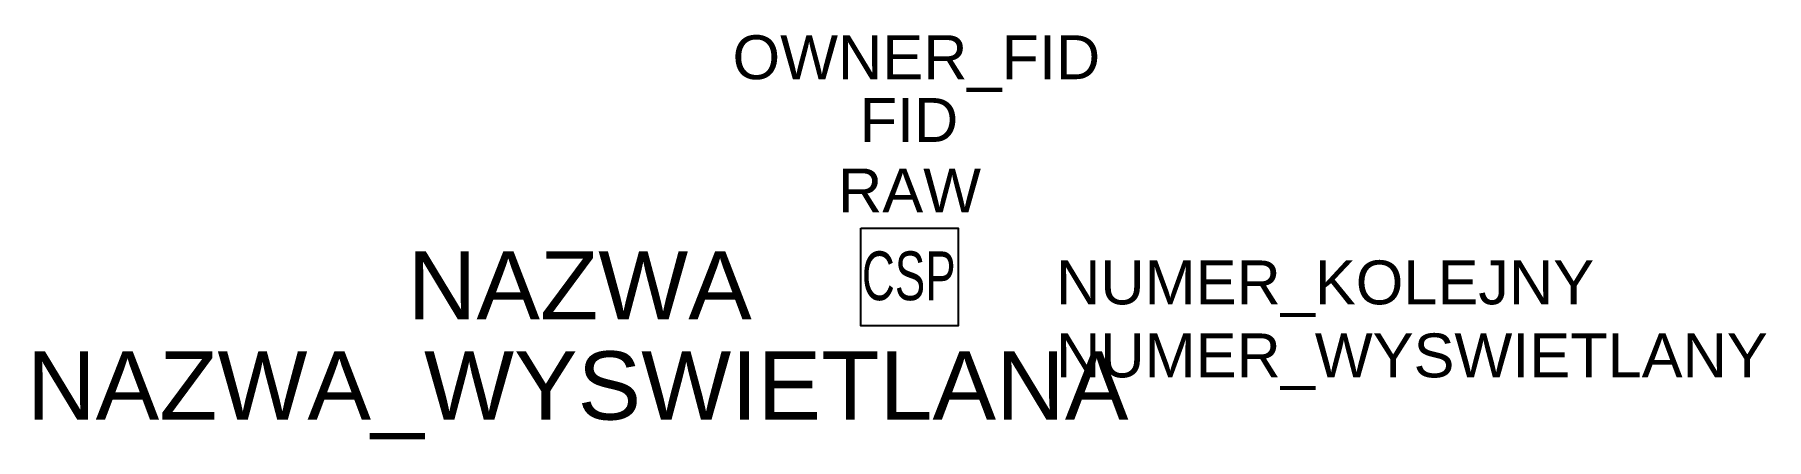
# Model space of a CAD drawing. Header units: millimetres. Extents: x -3589 to 3515, y -666 to 994.
import ezdxf
from ezdxf.enums import TextEntityAlignment as Align

# ---------------------------------------------------------------- set-up
doc = ezdxf.new("R2010")
doc.units = ezdxf.units.MM
doc.header["$LTSCALE"] = 0.25
doc.styles.add('opis_czujki', font='arial.ttf')
doc.styles.add('opis_czujki_2', font='arial.ttf')
doc.styles.get("Standard").update_dxf_attribs({"font": 'PM_SMPLX.shx'})

msp = doc.modelspace()

# ---------------------------------------------------------------- linework, layer by layer
msp.add_lwpolyline([(-200, 200), (200, 200), (200, -200), (-200, -200)], close=True)

# ---------------------------------------------------------------- texts
at = {"insert": (-3.1, 3.4), "char_height": 200, "width": 400, "attachment_point": 5}
msp.add_mtext('\\W0.7;CSP', dxfattribs=at)
for tag, text, height, style, flags, p in [('OWNER_FID', 'XX', 180, 'opis_czujki_2', 9, (28, 901.2)), ('FID', 'XX', 180, 'opis_czujki_2', 9, (-2.4, 643.9)), ('RAW', 'XX', 180, 'opis_czujki_2', 9, (0, 354.9)), ('NAZWA', '', 280, 'opis_czujki', 9, (-1353.3, -34.4)), ('NAZWA_WYSWIETLANA', '', 280, 'opis_czujki', 8, (-1361.6, -445.1))]:
    msp.add_attdef(tag, text=text, height=height, dxfattribs=dict(style=style, flags=flags)).set_placement(p, align=Align.MIDDLE_CENTER)
at = {"style": 'opis_czujki_2', "flags": 9}
for tag, p in [('NUMER_KOLEJNY', (601.3, -112.3)), ('NUMER_WYSWIETLANY', (601.3, -411.7))]:
    msp.add_attdef(tag, p, '', height=180, dxfattribs=at)

doc.saveas('drawing.dxf')
